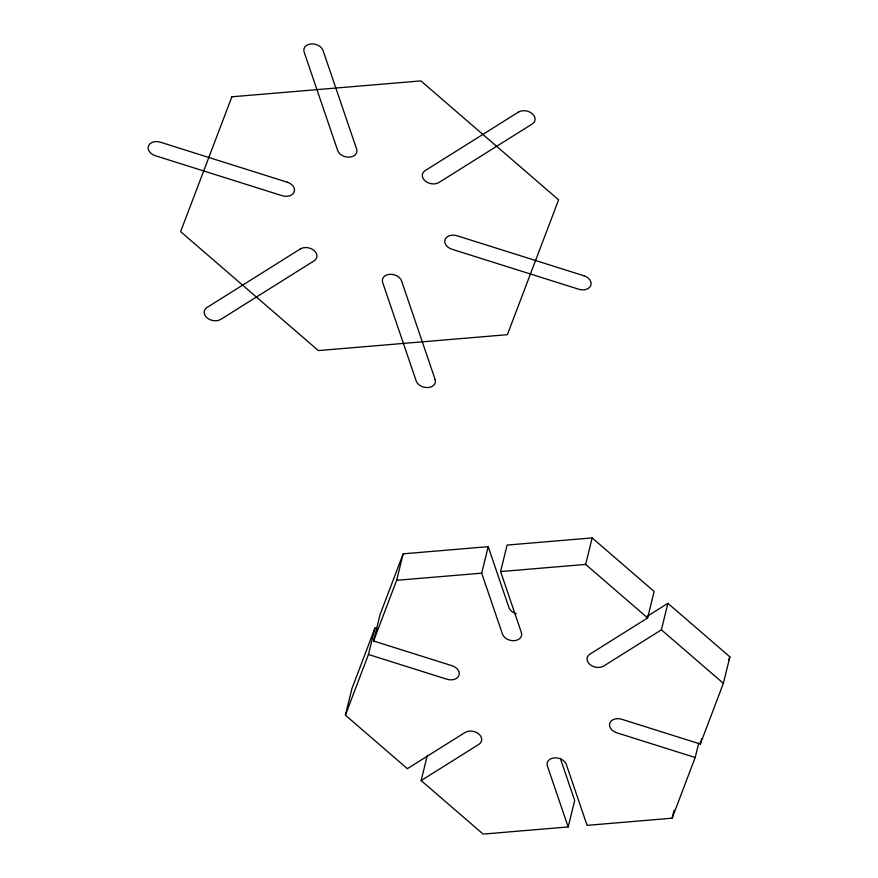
<?xml version="1.0" encoding="UTF-8"?>
<svg xmlns="http://www.w3.org/2000/svg" width="878" height="878" viewBox="0 0 878 878"><rect width="100%" height="100%" fill="white"/><g stroke="black" fill="none" stroke-linecap="round" stroke-linejoin="round"><path stroke-width="1.32" d="M560.394 758.548L574.684 800.451L568.176 826.944L483.119 834.1L421.144 780.575L478.85 744.368A9.91 7.189 13.8 0 0 478.905 734.074A9.91 7.189 13.8 0 0 465.077 732.471L407.37 768.678L345.394 715.153L351.902 688.659L374.961 627.99L377.419 628.758M345.394 715.153L368.453 654.483L374.961 627.99M368.453 654.483L446.935 679.232A9.91 7.189 13.8 0 0 458.931 675.456A9.91 7.189 13.8 0 0 452.06 665.743L373.578 640.995L380.086 614.501L403.156 553.82L488.201 546.665L508.977 607.62A9.91 7.189 13.8 0 0 516.297 613.7M373.578 640.995L396.647 580.314L403.156 553.82M421.144 780.575L427.323 755.409M568.176 826.944L547.4 765.989A9.91 7.189 13.8 0 1 554.358 757.868A9.91 7.189 13.8 0 1 566.299 764.398L587.075 825.353L672.12 818.197L695.189 757.516L616.707 732.768A9.91 7.189 13.8 0 1 609.837 723.055A9.91 7.189 13.8 0 1 621.833 719.291L700.315 744.039L723.373 683.358L729.881 656.865L667.906 603.34L661.397 629.833L603.691 666.04A9.91 7.189 13.8 0 1 589.873 664.448A9.91 7.189 13.8 0 1 589.917 654.143L647.624 617.936L654.132 591.443L592.156 537.918L507.1 545.073L500.592 571.567L521.367 632.533A9.91 7.189 13.8 0 1 514.409 640.655A9.91 7.189 13.8 0 1 502.468 634.114L481.693 573.158L488.201 546.665M647.624 617.936L585.648 564.422L592.156 537.918M672.12 818.197L674.074 810.251M695.189 757.516L698.767 742.953M700.315 744.039L701.61 738.738M728.444 660.662L729.881 656.865M647.163 616.356L667.906 603.34M396.647 580.314L481.693 573.158M500.592 571.567L585.648 564.422M661.397 629.833L723.373 683.358M231.891 96.789L180.638 231.638L318.363 350.574L507.363 334.683L558.617 199.833L420.891 80.897L231.891 96.789M300.32 248.957L207.032 307.476A9.91 7.189 13.8 0 0 206.988 317.781A9.91 7.189 13.8 0 0 220.806 319.373L314.094 260.843A9.91 7.189 13.8 0 0 314.148 250.548A9.91 7.189 13.8 0 0 300.32 248.957M518.448 112.099L425.161 170.628A9.91 7.189 13.8 0 0 425.117 180.923A9.91 7.189 13.8 0 0 438.934 182.514L532.222 123.996A9.91 7.189 13.8 0 0 532.266 113.69A9.91 7.189 13.8 0 0 518.448 112.099M287.304 182.218L160.444 142.214A9.91 7.189 13.8 0 0 148.448 145.978A9.91 7.189 13.8 0 0 155.318 155.702L282.178 195.706A9.91 7.189 13.8 0 0 294.174 191.942A9.91 7.189 13.8 0 0 287.304 182.218M583.936 275.769L457.076 235.765A9.91 7.189 13.8 0 0 445.08 239.529A9.91 7.189 13.8 0 0 451.95 249.253L578.811 289.257A9.91 7.189 13.8 0 0 590.806 285.493A9.91 7.189 13.8 0 0 583.936 275.769M356.611 149.008L323.038 50.474A9.91 7.189 13.8 0 0 311.086 43.944A9.91 7.189 13.8 0 0 304.139 52.065L337.712 150.599A9.91 7.189 13.8 0 0 349.653 157.129A9.91 7.189 13.8 0 0 356.611 149.008M435.115 379.417L401.542 280.872A9.91 7.189 13.8 0 0 389.602 274.342A9.91 7.189 13.8 0 0 382.643 282.464L416.216 380.997A9.91 7.189 13.8 0 0 428.168 387.538A9.91 7.189 13.8 0 0 435.115 379.417"/></g></svg>
